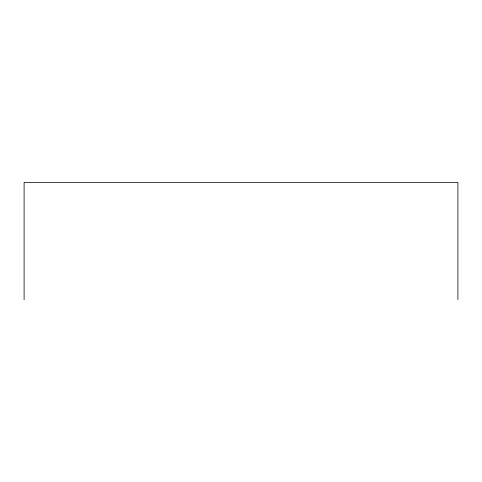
<?xml version="1.0" encoding="UTF-8"?>
<svg xmlns="http://www.w3.org/2000/svg" width="482" height="482" viewBox="0 0 482 482"><rect width="100%" height="100%" fill="white"/><g stroke="black" fill="none" stroke-linecap="round" stroke-linejoin="round"><path stroke-width="0.72" d="M457.9 299.611L457.9 182.389L24.1 182.389L24.1 299.611"/></g></svg>
